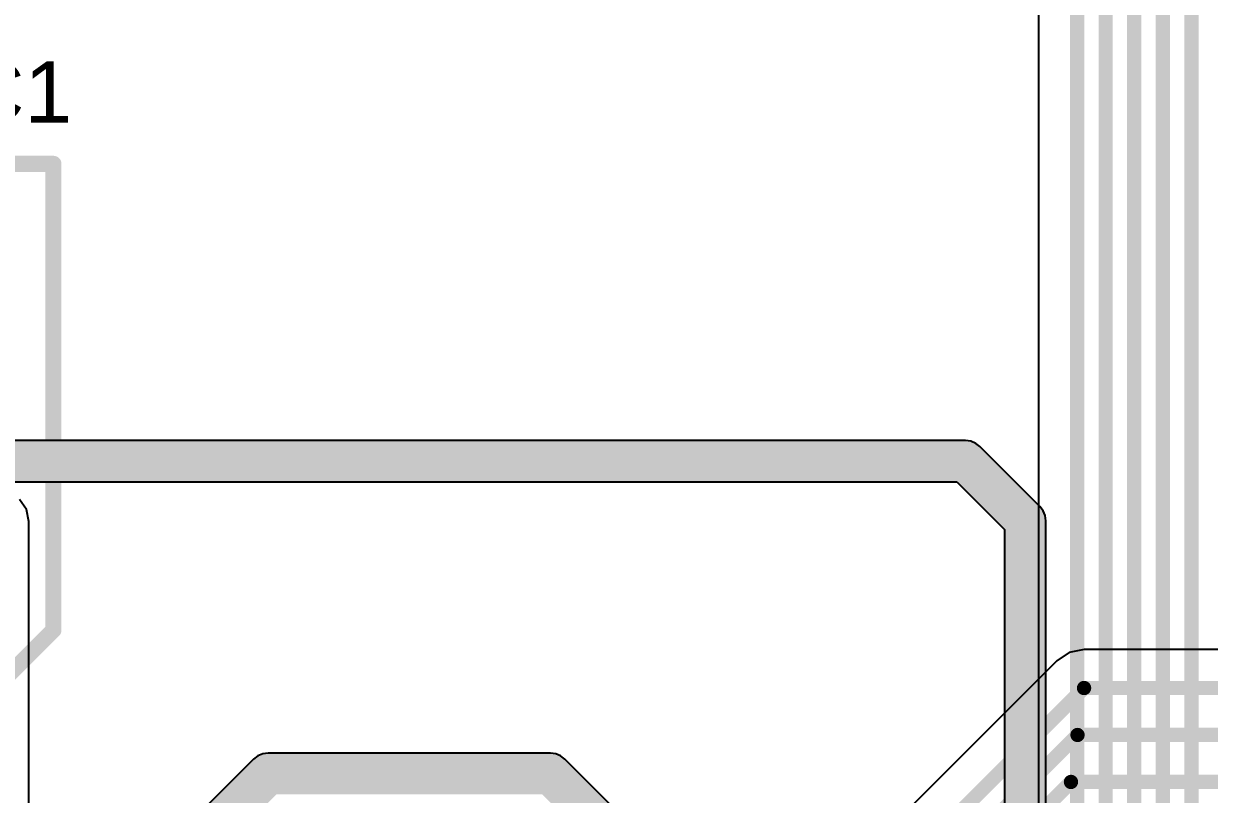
# Model space of a CAD drawing. Header units: inches. Extents: x -0.14 to 3.84, y -0.14 to 3.05.
# Drawn here: x 1.188 to 1.769, y 1.989 to 2.366 of the extents above; entities that cross this region are included whole.
import ezdxf

# ---------------------------------------------------------------- set-up
doc = ezdxf.new("R2010")
doc.units = ezdxf.units.IN
doc.header["$MEASUREMENT"] = 0
for name, color, linetype in [('Bottom Layer', 5, 'Continuous'), ('Power Layer', 16, 'Continuous'), ('Top Layer', 1, 'Continuous'), ('Top Overlay', 2, 'Continuous'), ('Top Paste', 8, 'Continuous'), ('Top Solder', 216, 'Continuous')]:
    doc.layers.add(name, color=color, linetype=linetype)
doc.styles.add('Arial', font='', dxfattribs={"height": 0.2})
doc.styles.get('Arial').set_extended_font_data('Arial')

# ---------------------------------------------------------------- blocks, each defined once
blk = doc.blocks.new('25SVPF47M_165')
at = {"layer": 'Top Layer'}
for points in [[(-0.04134, -0.0315), (-0.17913, -0.0315), (-0.17913, 0.0315), (-0.04134, 0.0315)], [(0.17913, -0.0315), (0.04134, -0.0315), (0.04134, 0.0315), (0.17913, 0.0315)]]:
    blk.add_hatch(color=1, dxfattribs=at).paths.add_polyline_path(points)
at = {"layer": 'Top Paste'}
for points in [[(-0.04134, -0.0315), (-0.17913, -0.0315), (-0.17913, 0.0315), (-0.04134, 0.0315)], [(0.17913, -0.0315), (0.04134, -0.0315), (0.04134, 0.0315), (0.17913, 0.0315)]]:
    blk.add_hatch(color=8, dxfattribs=at).paths.add_polyline_path(points)
at = {"layer": 'Top Solder'}
for points in [[(-0.03734, -0.0355), (-0.18313, -0.0355), (-0.18313, 0.0355), (-0.03734, 0.0355)], [(0.18313, -0.0355), (0.03734, -0.0355), (0.03734, 0.0355), (0.18313, 0.0355)]]:
    blk.add_hatch(color=216, dxfattribs=at).paths.add_polyline_path(points)
at = {"layer": 'Top Overlay'}
for points in [[(-0.09449, 0.13386, 0.00787, 0.00787, 0), (-0.13386, 0.09449, 0.00787, 0.00787, 0)], [(-0.09449, 0.13386, 0.00787, 0.00787, 0), (0.13386, 0.13386, 0.00787, 0.00787, 0)], [(0.13386, 0.13386, 0.00787, 0.00787, 0), (0.13386, 0.04626, 0.00787, 0.00787, 0)], [(-0.13386, 0.09449, 0.00787, 0.00787, 0), (-0.13386, 0.04626, 0.00787, 0.00787, 0)], [(-0.153, 0.064, 0.005, 0.005, 0), (-0.153, 0.043, 0.005, 0.005, 0)], [(-0.162, 0.053, 0.005, 0.005, 0), (-0.144, 0.053, 0.005, 0.005, 0)], [(-0.13386, -0.04626, 0.00787, 0.00787, 0), (-0.13386, -0.09449, 0.00787, 0.00787, 0)], [(0.13386, -0.04626, 0.00787, 0.00787, 0), (0.13386, -0.13386, 0.00787, 0.00787, 0)], [(-0.13386, -0.09449, 0.00787, 0.00787, 0), (-0.09449, -0.13386, 0.00787, 0.00787, 0)], [(-0.09449, -0.13386, 0.00787, 0.00787, 0), (0.13386, -0.13386, 0.00787, 0.00787, 0)]]:
    blk.add_lwpolyline(points, format="xyseb", dxfattribs=at)
for points in [[(-0.09646, 0.13386, 0.00394, 0.00394, 1), (-0.09252, 0.13386, 0.00394, 0.00394, 1)], [(-0.09646, 0.13386, 0.00394, 0.00394, 1), (-0.09252, 0.13386, 0.00394, 0.00394, 1)], [(0.13189, 0.13386, 0.00394, 0.00394, 1), (0.13583, 0.13386, 0.00394, 0.00394, 1)], [(0.13189, 0.13386, 0.00394, 0.00394, 1), (0.13583, 0.13386, 0.00394, 0.00394, 1)], [(-0.13583, 0.09449, 0.00394, 0.00394, 1), (-0.13189, 0.09449, 0.00394, 0.00394, 1)], [(-0.13583, 0.09449, 0.00394, 0.00394, 1), (-0.13189, 0.09449, 0.00394, 0.00394, 1)], [(-0.15425, 0.064, 0.0025, 0.0025, 1), (-0.15175, 0.064, 0.0025, 0.0025, 1)], [(-0.16325, 0.053, 0.0025, 0.0025, 1), (-0.16075, 0.053, 0.0025, 0.0025, 1)], [(-0.14525, 0.053, 0.0025, 0.0025, 1), (-0.14275, 0.053, 0.0025, 0.0025, 1)], [(-0.13583, 0.04626, 0.00394, 0.00394, 1), (-0.13189, 0.04626, 0.00394, 0.00394, 1)], [(0.13189, 0.04626, 0.00394, 0.00394, 1), (0.13583, 0.04626, 0.00394, 0.00394, 1)], [(-0.15425, 0.043, 0.0025, 0.0025, 1), (-0.15175, 0.043, 0.0025, 0.0025, 1)], [(-0.13583, -0.04626, 0.00394, 0.00394, 1), (-0.13189, -0.04626, 0.00394, 0.00394, 1)], [(0.13189, -0.04626, 0.00394, 0.00394, 1), (0.13583, -0.04626, 0.00394, 0.00394, 1)], [(-0.13583, -0.09449, 0.00394, 0.00394, 1), (-0.13189, -0.09449, 0.00394, 0.00394, 1)], [(-0.13583, -0.09449, 0.00394, 0.00394, 1), (-0.13189, -0.09449, 0.00394, 0.00394, 1)], [(-0.09646, -0.13386, 0.00394, 0.00394, 1), (-0.09252, -0.13386, 0.00394, 0.00394, 1)], [(-0.09646, -0.13386, 0.00394, 0.00394, 1), (-0.09252, -0.13386, 0.00394, 0.00394, 1)], [(0.13189, -0.13386, 0.00394, 0.00394, 1), (0.13583, -0.13386, 0.00394, 0.00394, 1)], [(0.13189, -0.13386, 0.00394, 0.00394, 1), (0.13583, -0.13386, 0.00394, 0.00394, 1)]]:
    blk.add_lwpolyline(points, format="xyseb", close=True, dxfattribs=at)

msp = doc.modelspace()

# ---------------------------------------------------------------- linework, layer by layer
at = {"layer": 'Bottom Layer'}
msp.add_line((1.68519, 2.5889), (1.68519, 1.64594), dxfattribs=at)
for points in [[(1.76006, 1.66914, 0.007, 0.007, 0), (1.76006, 2.62171, 0.007, 0.007, 0)], [(1.74606, 1.66334, 0.007, 0.007, 0), (1.74606, 2.61591, 0.007, 0.007, 0)], [(1.73206, 1.65754, 0.007, 0.007, 0), (1.73206, 2.61011, 0.007, 0.007, 0)], [(1.71806, 1.65174, 0.007, 0.007, 0), (1.71806, 2.60432, 0.007, 0.007, 0)], [(1.70406, 1.64594, 0.007, 0.007, 0), (1.70406, 2.59672, 0.007, 0.007, 0)]]:
    msp.add_lwpolyline(points, format="xyseb", dxfattribs=at)
at = {"layer": 'Power Layer'}
for p, q in [((1.64937, 2.16216), (1.08839, 2.16216)), ((1.65198, 2.16181), (1.64937, 2.16216)), ((1.65442, 2.16081), (1.65198, 2.16181)), ((1.6565, 2.1592), (1.65442, 2.16081)), ((1.68578, 2.12992), (1.6565, 2.1592)), ((1.09257, 2.14198), (1.64519, 2.14198)), ((1.64519, 2.14198), (1.66857, 2.11861)), ((1.68739, 2.12783), (1.68578, 2.12992)), ((1.68839, 2.1254), (1.68739, 2.12783)), ((1.68874, 2.12279), (1.68839, 2.1254)), ((1.68874, 1.19718), (1.68874, 2.12279)), ((1.66857, 2.11861), (1.66857, 1.193)), ((1.30072, 2.00613), (1.27887, 1.98428)), ((1.30281, 2.00773), (1.30072, 2.00613)), ((1.30524, 2.00874), (1.30281, 2.00773)), ((1.30785, 2.00909), (1.30524, 2.00874)), ((1.44609, 2.00909), (1.30785, 2.00909)), ((1.4487, 2.00874), (1.44609, 2.00909)), ((1.45113, 2.00773), (1.4487, 2.00874)), ((1.45322, 2.00613), (1.45113, 2.00773)), ((1.47604, 1.98331), (1.45322, 2.00613))]:
    msp.add_line(p, q, dxfattribs=at)
for points in [[(1.08839, 2.15207, 0.02, 0.02, 0), (1.64937, 2.15207, 0.02, 0.02, 0)], [(1.64937, 2.15207, 0.02, 0.02, 0), (1.67865, 2.12279, 0.02, 0.02, 0)], [(1.67865, 1.193, 0.02, 0.02, 0), (1.67865, 2.12279, 0.02, 0.02, 0)], [(1.286, 1.97715, 0.02, 0.02, 0), (1.30785, 1.999, 0.02, 0.02, 0)], [(1.30785, 1.999, 0.02, 0.02, 0), (1.44609, 1.999, 0.02, 0.02, 0)], [(1.44609, 1.999, 0.02, 0.02, 0), (1.46891, 1.97618, 0.02, 0.02, 0)]]:
    msp.add_lwpolyline(points, format="xyseb", dxfattribs=at)
for points in [[(1.64437, 2.15207, 0.01, 0.01, 1), (1.65437, 2.15207, 0.01, 0.01, 1)], [(1.64437, 2.15207, 0.01, 0.01, 1), (1.65437, 2.15207, 0.01, 0.01, 1)], [(1.67365, 2.12279, 0.01, 0.01, 1), (1.68365, 2.12279, 0.01, 0.01, 1)], [(1.67365, 2.12279, 0.01, 0.01, 1), (1.68365, 2.12279, 0.01, 0.01, 1)], [(1.30285, 1.999, 0.01, 0.01, 1), (1.31285, 1.999, 0.01, 0.01, 1)], [(1.30285, 1.999, 0.01, 0.01, 1), (1.31285, 1.999, 0.01, 0.01, 1)], [(1.44109, 1.999, 0.01, 0.01, 1), (1.45109, 1.999, 0.01, 0.01, 1)], [(1.44109, 1.999, 0.01, 0.01, 1), (1.45109, 1.999, 0.01, 0.01, 1)]]:
    msp.add_lwpolyline(points, format="xyseb", close=True, dxfattribs=at)
at = {"layer": 'Top Layer'}
for p, q in [((1.18946, 2.12834), (1.18615, 2.1333)), ((1.19062, 2.12249), (1.18946, 2.12834)), ((1.19062, 1.81822), (1.19062, 2.12249)), ((1.70026, 2.05843), (1.69414, 2.05434)), ((1.70748, 2.05986), (1.70026, 2.05843)), ((1.89195, 2.05986), (1.70748, 2.05986)), ((1.69414, 2.05434), (1.55697, 1.91717))]:
    msp.add_line(p, q, dxfattribs=at)
for points in [[(1.57031, 1.90384, 0.007, 0.007, 0), (1.70748, 2.041, 0.007, 0.007, 0)], [(1.70748, 2.041, 0.007, 0.007, 0), (1.911, 2.041, 0.007, 0.007, 0)], [(1.58431, 1.89804, 0.007, 0.007, 0), (1.70428, 2.018, 0.007, 0.007, 0)], [(1.70428, 2.018, 0.007, 0.007, 0), (1.83857, 2.018, 0.007, 0.007, 0)], [(1.59831, 1.89224, 0.007, 0.007, 0), (1.70107, 1.995, 0.007, 0.007, 0)], [(1.70107, 1.995, 0.007, 0.007, 0), (1.872, 1.995, 0.007, 0.007, 0)]]:
    msp.add_lwpolyline(points, format="xyseb", dxfattribs=at)
for points in [[(1.70573, 2.041, 0.0035, 0.0035, 1), (1.70923, 2.041, 0.0035, 0.0035, 1)], [(1.70573, 2.041, 0.0035, 0.0035, 1), (1.70923, 2.041, 0.0035, 0.0035, 1)], [(1.70253, 2.018, 0.0035, 0.0035, 1), (1.70603, 2.018, 0.0035, 0.0035, 1)], [(1.70253, 2.018, 0.0035, 0.0035, 1), (1.70603, 2.018, 0.0035, 0.0035, 1)], [(1.69932, 1.995, 0.0035, 0.0035, 1), (1.70282, 1.995, 0.0035, 0.0035, 1)], [(1.69932, 1.995, 0.0035, 0.0035, 1), (1.70282, 1.995, 0.0035, 0.0035, 1)]]:
    msp.add_lwpolyline(points, format="xyseb", close=True, dxfattribs=at)

# ---------------------------------------------------------------- block references
at = {"rotation": 90}
msp.add_blockref('25SVPF47M_165', (1.06883, 2.16382), dxfattribs=at)

# ---------------------------------------------------------------- texts
at = {"layer": 'Top Overlay', "style": 'Arial'}
msp.add_text('C1', height=0.03, dxfattribs=at).set_placement((1.15824, 2.31783))

doc.saveas('drawing.dxf')
